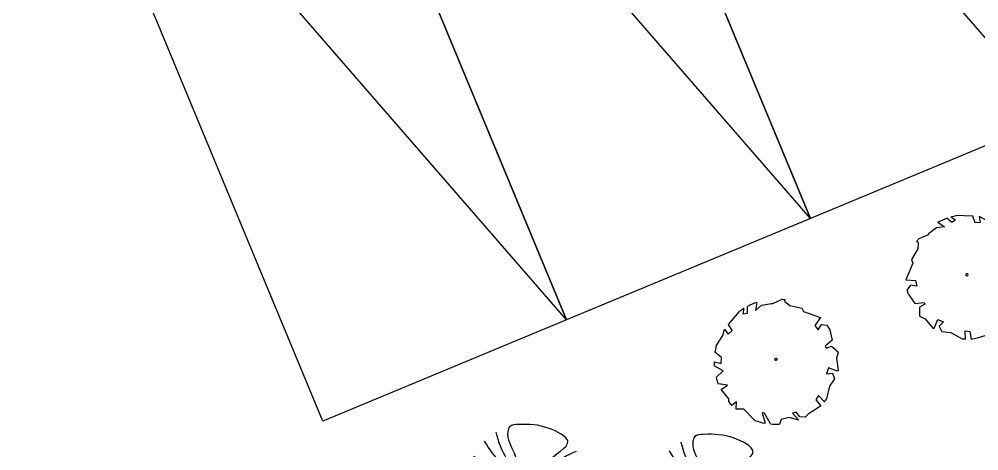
# Model space of a CAD drawing. Extents: x -809667 to 586099, y 3084146 to 3634412.
# Drawn here: x 381281.75 to 381292.66, y 3084313.74 to 3084318.64 of the extents above; entities that cross this region are included whole.
import ezdxf

# ---------------------------------------------------------------- set-up
doc = ezdxf.new("R2010")
doc.units = 0
doc.header["$LTSCALE"] = 0.5
doc.linetypes.add('CONTINOUS', pattern=[0])
doc.layers.get('0').update_dxf_attribs({"linetype": 'CONTINUOUS'})
doc.layers.add('TREE', color=3, linetype='CONTINUOUS')
doc.layers.add('文字', color=7, linetype='CONTINUOUS')

# ---------------------------------------------------------------- blocks, each defined once
blk = doc.blocks.new('*E54')
at = {"layer": 'TREE', "color": 0}
blk.add_ellipse((-2.37, 3.565), major_axis=(2.696, 1.394), ratio=1, start_param=0.518575, end_param=0.519414, dxfattribs=at)
blk = doc.blocks.new('A$C4C586FE1')
at = {"layer": 'TREE', "color": 0}
for p, q in [((1418, 2836), (1389, 2617)), ((1787, 2660), (1418, 2836)), ((1100, 2801), (873, 2660)), ((873, 2660), (885, 2449)), ((1294, 2743), (1193, 2819)), ((1261, 2599), (1294, 2743)), ((1875, 2686), (1787, 2660)), ((2108, 2532), (1875, 2686)), ((514, 2441), (288, 2276)), ((570, 2555), (514, 2441)), ((785, 2557), (585, 2566)), ((842, 2436), (785, 2557)), ((885, 2449), (842, 2436)), ((1389, 2617), (1261, 2599)), ((2261, 2516), (2108, 2532)), ((2273, 2551), (2261, 2516)), ((2411, 2297), (2336, 2500)), ((288, 2276), (288, 2250)), ((288, 2250), (484, 2157)), ((2434, 2275), (2411, 2297)), ((2565, 2086), (2434, 2275)), ((208, 2079), (171, 1878)), ((330, 2136), (208, 2079)), ((422, 2031), (330, 2136)), ((484, 2157), (422, 2031)), ((2577, 1905), (2565, 2086)), ((2688, 2051), (2577, 1905)), ((171, 1878), (16, 1628)), ((2666, 1735), (2772, 1843)), ((6, 1547), (198, 1550)), ((198, 1550), (173, 1443)), ((2724, 1646), (2666, 1735)), ((2799, 1744), (2724, 1646)), ((2788, 1244), (2821, 1629)), ((173, 1443), (0, 1425)), ((0, 1425), (27, 1279)), ((27, 1279), (67, 1102)), ((67, 988), (67, 1102)), ((2632, 1202), (2788, 1244)), ((2635, 1086), (2632, 1202)), ((2775, 1105), (2635, 1086)), ((2702, 978), (2775, 1105)), ((67, 988), (157, 906)), ((157, 906), (291, 931)), ((291, 931), (335, 852)), ((2643, 702), (2702, 978)), ((335, 852), (122, 842)), ((123, 841), (320, 727)), ((320, 727), (414, 564)), ((414, 564), (369, 464)), ((2275, 501), (2371, 599)), ((2419, 413), (2275, 501)), ((2371, 599), (2563, 580)), ((513, 326), (783, 402)), ((827, 368), (610, 253)), ((783, 402), (827, 368)), ((1826, 254), (2000, 124)), ((1859, 85), (1826, 254)), ((2130, 415), (2352, 350)), ((2132, 192), (2130, 415)), ((1176, 133), (821, 132)), ((1176, 133), (1302, 10)), ((1302, 10), (1413, 132)), ((1413, 132), (1432, 0)), ((1540, 5), (1587, 59)), ((1587, 59), (1859, 85))]:
    blk.add_line(p, q, dxfattribs=at)
at = {"layer": 'TREE', "color": 0, "extrusion": (0, 0, -1)}
for major_axis, start_param, end_param in [((1003, 1003), -1.011805, -0.945114), ((1003, 1003), -1.426629, -1.413216), ((1003, 1003), -0.139248, -0.081961), ((839, 1144), 0.475418, 0.633835), ((1003, 1003), 4.017991, 4.075425), ((1003, 1003), 0.553886, 0.636541), ((1003, 1003), 1.314933, 1.417635), ((839, 1143), 3.200433, 3.340883), ((839, 1144), 2.942836, 3.115157), ((1003, 1003), 1.573401, 1.638153), ((1003, 1003), 2.270337, 2.346427), ((1003, 1003), 1.829101, 1.934165)]:
    blk.add_ellipse((1418, 1418), major_axis=major_axis, ratio=1, start_param=start_param, end_param=end_param, dxfattribs=at)
at = {"layer": 'TREE', "color": 0, "linetype": 'Continuous'}
for start_param, end_param in [(0.01341, 3.155003), (3.155003, 6.296595)]:
    blk.add_ellipse((1466, 1447), major_axis=(19.2, 19.2), ratio=1, start_param=start_param, end_param=end_param, dxfattribs=at)
at = {"layer": 'TREE', "color": 8, "linetype": 'CONTINOUS', "extrusion": (0, 0, -1), "xscale": 467.4085850556439, "yscale": 467.4085850556439, "zscale": -467.4085850556439, "rotation": 278.9250190116231}
blk.add_blockref('*E54', (-2893, 66), dxfattribs=at)
blk = doc.blocks.new('白玉兰')
at = {"color": 0}
for centre, radius, start, end in [((-1261, 1665), 2054, 309.3934, 347.1655), ((-713, 1844), 1941, 291.8214, 332.6346), ((-4729, -6984), 8429, 56.1879, 65.279), ((-478, 2077), 2115, 283.2993, 320.8528), ((-1148, -2037), 2310, 61.625, 95.1491), ((-559, -2135), 2214, 76.7033, 111.4018), ((4371, -556), 4392, 172.1708, 190.6677), ((2827, 107), 2821, 182.2544, 209.8868), ((2146, 475), 2185, 193.3063, 228.4107)]:
    blk.add_arc(centre, radius, start, end, dxfattribs=at)
for points in [[(-33, 16), (-233, 73), (-342, 562), (-1254, 922), (-425, 1375), (-33, 1392), (376, 1386), (477, 1091), (236, 716), (185, 277), (29, 67), (-7, 18)], [(8, 31), (155, 177), (635, 34), (1395, 653), (1385, -291), (1209, -641), (1004, -995), (697, -939), (487, -546), (129, -287), (22, -49), (-3, 7)], [(36, -22), (99, -220), (-250, -580), (-51, -1540), (-885, -1095), (-1114, -777), (-1334, -432), (-1142, -186), (-697, -181), (-301, 17), (-41, 2), (21, -1)]]:
    blk.add_open_spline(points, degree=3, knots=[0, 0, 0, 0, 621.989778, 1340.944545, 1869.007736, 2592.427455, 2798.699245, 2915.827596, 3435.261502, 4029.77129, 4212.300518, 4212.300518, 4212.300518, 4212.300518], dxfattribs=at)
blk = doc.blocks.new('123213')
at = {"layer": '文字', "color": 8, "linetype": 'Continuous'}
for p, q in [((381887.362, 3087179.197), (381881.139, 3087186.357)), ((381884.592, 3087178.046), (381878.368, 3087185.206)), ((381881.821, 3087176.895), (381875.598, 3087184.055))]:
    blk.add_line(p, q, dxfattribs=at)
at = {"layer": '文字', "color": 8, "linetype": 'Continuous', "flags": 128}
for points in [[(381887.362, 3087179.197), (381884.592, 3087178.046), (381881.139, 3087186.357), (381883.909, 3087187.508), (381887.362, 3087179.197)], [(381884.592, 3087178.046), (381881.821, 3087176.895), (381878.368, 3087185.206), (381881.139, 3087186.357), (381884.592, 3087178.046)], [(381881.821, 3087176.895), (381879.051, 3087175.744), (381875.598, 3087184.055), (381878.368, 3087185.206), (381881.821, 3087176.895)]]:
    blk.add_lwpolyline(points, dxfattribs=at)
at = {"layer": '文字', "color": 8, "linetype": 'Continuous'}
for name, p, xscale, yscale, zscale, rotation in [('A$C4C586FE1', (381887.129, 3087176.71), 0.0005, 0.0005, 0.0005, 92.80541082498242), ('A$C4C586FE1', (381884.205, 3087175.416), -0.0004999999999999999, 0.0004999999999999999, 0.0005, 314.9561458719995), ('白玉兰', (381881.369, 3087175.047), -0.0004880798049271107, 0.0004880798049271107, 0.04880798235096967, 124.6526560546043), ('白玉兰', (381883.473, 3087174.935), -0.0004880798049271107, 0.0004880798049271107, 0.04880798235096967, 124.6526560546043)]:
    blk.add_blockref(name, p, dxfattribs=dict(at, xscale=xscale, yscale=yscale, zscale=zscale, rotation=rotation))

msp = doc.modelspace()

# ---------------------------------------------------------------- block references
at = {"layer": '文字', "color": 8}
msp.add_blockref('123213', (-593.85, -2861.67), dxfattribs=at)

doc.saveas('drawing.dxf')
